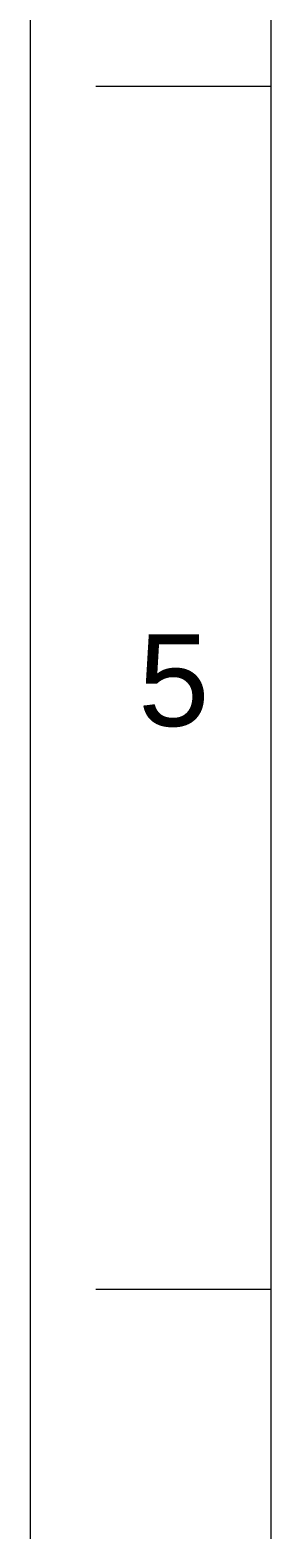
# Model space of a CAD drawing. Header units: millimetres. Extents: x 7606 to 8200, y 2765 to 3605.
# Drawn here: x 7606.4 to 7626.4, y 3065.2 to 3189.8 of the extents above; entities that cross this region are included whole.
import ezdxf

# ---------------------------------------------------------------- set-up
doc = ezdxf.new("R2010")
doc.units = ezdxf.units.MM
doc.layers.add('FORM', color=7, linetype='Continuous', lineweight=13)
doc.styles.get("Standard").update_dxf_attribs({"font": 'arial.ttf'})

msp = doc.modelspace()

# ---------------------------------------------------------------- linework, layer by layer
at = {"layer": 'FORM', "color": 7, "linetype": 'Continuous'}
for p, q in [((7606.42, 3605.07), (7606.42, 2765.08)), ((7626.42, 3185.07), (7611.88, 3185.07)), ((7626.42, 3085.07), (7611.88, 3085.07))]:
    msp.add_line(p, q, dxfattribs=at)
at = {"layer": 'FORM', "linetype": 'Continuous'}
msp.add_line((7626.42, 2785.08), (7626.42, 3585.07), dxfattribs=at)

# ---------------------------------------------------------------- texts
at = {"layer": 'FORM', "insert": (7618.35, 3135.65), "char_height": 7.62, "attachment_point": 5}
msp.add_mtext_dynamic_manual_height_columns('5', width=50, gutter_width=12.5, heights=[0], dxfattribs=at)

doc.saveas('drawing.dxf')
